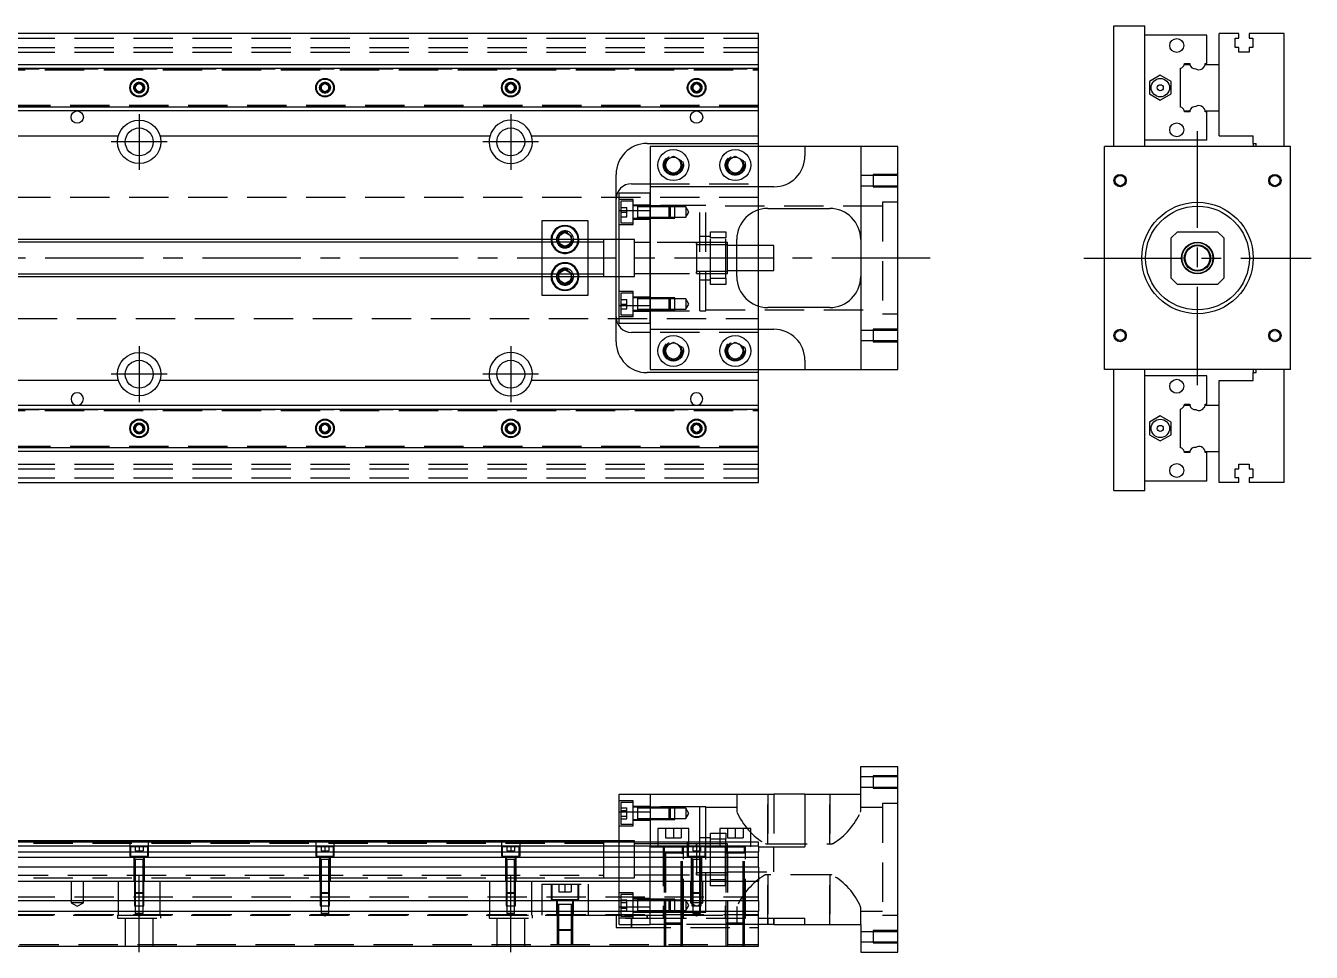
# Model space of a CAD drawing. Extents: x -12 to 819, y -246 to 77.
# Drawn here: x 403.4 to 818.5, y -224.1 to 75 of the extents above; entities that cross this region are included whole.
import ezdxf

# ---------------------------------------------------------------- set-up
doc = ezdxf.new("R2010")
doc.units = 0
doc.linetypes.add('CENTER', pattern=[50.8, 31.75, -6.35, 6.35, -6.35])
doc.linetypes.add('DASHED', pattern=[19.05, 12.7, -6.35])
doc.layers.get('0').update_dxf_attribs({"linetype": 'CONTINUOUS'})
doc.layers.add('CENTER', color=1, linetype='CENTER')

msp = doc.modelspace()

# ---------------------------------------------------------------- linework, layer by layer
at = {"color": 7, "linetype": 'CONTINUOUS'}
for p, q in [((754.76, 75), (764.76, 75)), ((754.76, 36), (754.76, 75)), ((764.76, 36), (764.76, 75)), ((640, 72.5), (395, 72.5)), ((640, 62.5), (640, 72.5)), ((784.76, 72), (764.76, 72)), ((784.76, 62.8), (784.76, 72)), ((795.06, 72.5), (788.76, 72.5)), ((788.76, 62.5), (788.76, 72.5)), ((793.91, 71), (795.06, 71)), ((793.91, 68), (793.91, 71)), ((795.06, 71), (795.06, 72.5)), ((798.46, 72.5), (798.46, 71)), ((809.76, 72.5), (798.46, 72.5)), ((798.46, 71), (799.61, 71)), ((799.61, 71), (799.61, 68)), ((809.76, 36), (809.76, 72.5)), ((795.06, 68), (793.91, 68)), ((795.06, 66.5), (795.06, 68)), ((798.46, 66.5), (795.06, 66.5)), ((798.46, 68), (798.46, 66.5)), ((799.61, 68), (798.46, 68)), ((395, 62.5), (640, 62.5)), ((640, 61.25), (640, 62.5)), ((777.51, 62.5), (779.29, 62.5)), ((777.56, 62.8), (779.26, 62.8)), ((784.24, 62.5), (788.76, 62.5)), ((784.26, 62.8), (784.76, 62.8)), ((788.76, 47.5), (788.76, 62.5)), ((788.76, 47.5), (788.76, 62.5)), ((395, 61.25), (640, 61.25)), ((640, 48.75), (640, 61.25)), ((769.76, 59.04), (766.26, 57.02)), ((773.26, 57.02), (769.76, 59.04)), ((776.26, 48.75), (776.26, 61.25)), ((438.75, 55.72), (440, 56.44)), ((438.75, 54.28), (438.75, 55.72)), ((440, 53.56), (438.75, 54.28)), ((440, 56.44), (441.25, 55.72)), ((441.25, 54.28), (440, 53.56)), ((441.25, 55.72), (441.25, 54.28)), ((498.75, 55.72), (500, 56.44)), ((498.75, 54.28), (498.75, 55.72)), ((500, 53.56), (498.75, 54.28)), ((500, 56.44), (501.25, 55.72)), ((501.25, 54.28), (500, 53.56)), ((501.25, 55.72), (501.25, 54.28)), ((558.75, 55.72), (560, 56.44)), ((558.75, 54.28), (558.75, 55.72)), ((560, 53.56), (558.75, 54.28)), ((560, 56.44), (561.25, 55.72)), ((561.25, 54.28), (560, 53.56)), ((561.25, 55.72), (561.25, 54.28)), ((618.75, 55.72), (620, 56.44)), ((618.75, 54.28), (618.75, 55.72)), ((620, 53.56), (618.75, 54.28)), ((620, 56.44), (621.25, 55.72)), ((621.25, 54.28), (620, 53.56)), ((621.25, 55.72), (621.25, 54.28)), ((766.26, 57.02), (766.26, 52.98)), ((773.26, 52.98), (773.26, 57.02)), ((766.26, 52.98), (769.76, 50.96)), ((769.76, 50.96), (773.26, 52.98)), ((640, 48.75), (395, 48.75)), ((640, 47.5), (395, 47.5)), ((640, 47.5), (640, 48.75)), ((640, 39.5), (640, 47.5)), ((777.51, 47.5), (779.29, 47.5)), ((779.26, 47.2), (777.56, 47.2)), ((784.24, 47.5), (788.76, 47.5)), ((784.76, 47.2), (784.26, 47.2)), ((784.76, 38), (784.76, 47.2)), ((788.76, 39.5), (788.76, 47.5)), ((395, 39.5), (433.29, 39.5)), ((446.71, 39.5), (553.29, 39.5)), ((566.71, 39.5), (640, 39.5)), ((640, 37), (640, 39.5)), ((784.76, 38), (764.76, 38)), ((788.76, 39.5), (799.76, 39.5)), ((799.76, 37), (799.76, 39.5)), ((604, 37), (640, 37)), ((605, 36), (605, 23)), ((655, 36), (605, 36)), ((640, 36), (640, 37)), ((655, 36), (655, 33)), ((673, 36), (655, 36)), ((673, 36), (673, -36)), ((685, 36), (673, 36)), ((685, -36), (685, 36)), ((751.76, -36), (751.76, 36)), ((811.76, 36), (751.76, 36)), ((799.76, 37), (800.76, 37)), ((799.76, 37), (799.76, 36)), ((800.76, 36), (800.76, 37)), ((811.76, -36), (811.76, 36)), ((610, 31.44), (612.5, 32.89)), ((610, 28.56), (610, 31.44)), ((612.5, 32.89), (615, 31.44)), ((615, 31.44), (615, 28.56)), ((630, 31.44), (632.5, 32.89)), ((630, 28.56), (630, 31.44)), ((632.5, 32.89), (635, 31.44)), ((635, 31.44), (635, 28.56)), ((594, 6), (594, 27)), ((612.5, 27.11), (610, 28.56)), ((615, 28.56), (612.5, 27.11)), ((632.5, 27.11), (630, 28.56)), ((635, 28.56), (632.5, 27.11)), ((595, 15.33), (595, 21)), ((595, 21), (605, 21)), ((599, 24), (605, 24)), ((605, 23), (605, 15.33)), ((645, 23), (605, 23)), ((595, 15.33), (605, 15.33)), ((595, -15.33), (595, 15.33)), ((605, -15.33), (605, 15.33)), ((605, 15.33), (605, -15.33)), ((640, 4), (640, 15.54)), ((643, 16), (663, 16)), ((585, 12), (570, 12)), ((570, 12), (570, 6)), ((575.5, 7.15), (577.5, 8.31)), ((577.5, 8.31), (579.5, 7.15)), ((585, 6), (585, 12)), ((775.26, 8.5), (773.26, 6.5)), ((775.26, 8.5), (788.26, 8.5)), ((790.26, 6.5), (788.26, 8.5)), ((590, 6), (395, 6)), ((575.5, 6), (575.5, 7.15)), ((579.5, 7.15), (579.5, 6)), ((590, -6), (590, 6)), ((590.01, 6), (590, 6)), ((595, 6), (590, 6)), ((590, 6), (590, 6)), ((633, -6), (633, 6)), ((773.26, -6.5), (773.26, 6.5)), ((790.26, 6.5), (790.26, -6.5)), ((645, 4), (633, 4)), ((645, 0), (645, 4)), ((645, -4), (645, 0)), ((633, -4), (645, -4)), ((640, -15.54), (640, -4)), ((395, -6), (590, -6)), ((570, -6), (570, -12)), ((575.5, -7.15), (575.5, -6)), ((577.5, -8.31), (575.5, -7.15)), ((579.5, -7.15), (577.5, -8.31)), ((579.5, -6), (579.5, -7.15)), ((585, -12), (585, -6)), ((590, -6), (590.01, -6)), ((590, -6), (590, -6)), ((590, -6), (595, -6)), ((594, -27), (594, -6)), ((773.26, -6.5), (775.26, -8.5)), ((788.26, -8.5), (790.26, -6.5)), ((570, -12), (585, -12)), ((788.26, -8.5), (775.26, -8.5)), ((595, -15.33), (605, -15.33)), ((595, -21), (595, -15.33)), ((605, -15.33), (605, -23)), ((663, -16), (643, -16)), ((780.26, -16.5), (780.26, -16.5)), ((595, -21), (605, -21)), ((605, -24), (599, -24)), ((605, -23), (645, -23)), ((605, -23), (605, -36)), ((610, -28.56), (612.5, -27.11)), ((610, -31.44), (610, -28.56)), ((612.5, -27.11), (615, -28.56)), ((615, -28.56), (615, -31.44)), ((630, -28.56), (632.5, -27.11)), ((630, -31.44), (630, -28.56)), ((632.5, -27.11), (635, -28.56)), ((635, -28.56), (635, -31.44)), ((612.5, -32.89), (610, -31.44)), ((615, -31.44), (612.5, -32.89)), ((632.5, -32.89), (630, -31.44)), ((635, -31.44), (632.5, -32.89)), ((655, -33), (655, -36)), ((640, -37), (604, -37)), ((605, -36), (655, -36)), ((640, -37), (640, -36)), ((640, -39.5), (640, -37)), ((655, -36), (673, -36)), ((673, -36), (685, -36)), ((811.76, -36), (751.76, -36)), ((754.76, -75), (754.76, -36)), ((764.76, -75), (764.76, -36)), ((799.76, -36), (799.76, -37)), ((799.76, -39.5), (799.76, -37)), ((799.76, -37), (800.76, -37)), ((800.76, -37), (800.76, -36)), ((809.76, -72.5), (809.76, -36)), ((433.29, -39.5), (395, -39.5)), ((553.29, -39.5), (446.71, -39.5)), ((640, -39.5), (566.71, -39.5)), ((640, -47.5), (640, -39.5)), ((784.76, -38), (764.76, -38)), ((784.76, -47.2), (784.76, -38)), ((788.76, -39.5), (799.76, -39.5)), ((788.76, -47.5), (788.76, -39.5)), ((395, -47.5), (640, -47.5)), ((395, -48.75), (640, -48.75)), ((640, -48.75), (640, -47.5)), ((640, -61.25), (640, -48.75)), ((776.26, -61.25), (776.26, -48.75)), ((777.51, -47.5), (779.29, -47.5)), ((777.56, -47.2), (779.26, -47.2)), ((784.24, -47.5), (788.76, -47.5)), ((784.26, -47.2), (784.76, -47.2)), ((788.76, -62.5), (788.76, -47.5)), ((788.76, -62.5), (788.76, -47.5)), ((438.75, -54.28), (440, -53.56)), ((440, -53.56), (441.25, -54.28)), ((498.75, -54.28), (500, -53.56)), ((500, -53.56), (501.25, -54.28)), ((558.75, -54.28), (560, -53.56)), ((560, -53.56), (561.25, -54.28)), ((618.75, -54.28), (620, -53.56)), ((620, -53.56), (621.25, -54.28)), ((769.76, -50.96), (766.26, -52.98)), ((766.26, -52.98), (766.26, -57.02)), ((773.26, -52.98), (769.76, -50.96)), ((773.26, -57.02), (773.26, -52.98)), ((438.75, -55.72), (438.75, -54.28)), ((440, -56.44), (438.75, -55.72)), ((441.25, -55.72), (440, -56.44)), ((441.25, -54.28), (441.25, -55.72)), ((498.75, -55.72), (498.75, -54.28)), ((500, -56.44), (498.75, -55.72)), ((501.25, -55.72), (500, -56.44)), ((501.25, -54.28), (501.25, -55.72)), ((558.75, -55.72), (558.75, -54.28)), ((560, -56.44), (558.75, -55.72)), ((561.25, -55.72), (560, -56.44)), ((561.25, -54.28), (561.25, -55.72)), ((618.75, -55.72), (618.75, -54.28)), ((620, -56.44), (618.75, -55.72)), ((621.25, -55.72), (620, -56.44)), ((621.25, -54.28), (621.25, -55.72)), ((766.26, -57.02), (769.76, -59.04)), ((769.76, -59.04), (773.26, -57.02)), ((640, -61.25), (395, -61.25)), ((640, -62.5), (640, -61.25)), ((640, -62.5), (395, -62.5)), ((640, -72.5), (640, -62.5)), ((777.51, -62.5), (779.29, -62.5)), ((779.26, -62.8), (777.56, -62.8)), ((784.24, -62.5), (788.76, -62.5)), ((784.76, -62.8), (784.26, -62.8)), ((784.76, -72), (784.76, -62.8)), ((788.76, -72.5), (788.76, -62.5)), ((793.91, -68), (795.06, -68)), ((793.91, -71), (793.91, -68)), ((795.06, -66.5), (798.46, -66.5)), ((795.06, -68), (795.06, -66.5)), ((798.46, -66.5), (798.46, -68)), ((798.46, -68), (799.61, -68)), ((799.61, -68), (799.61, -71)), ((395, -72.5), (640, -72.5)), ((784.76, -72), (764.76, -72)), ((795.06, -72.5), (788.76, -72.5)), ((795.06, -71), (793.91, -71)), ((795.06, -72.5), (795.06, -71)), ((798.46, -71), (798.46, -72.5)), ((799.61, -71), (798.46, -71)), ((809.76, -72.5), (798.46, -72.5)), ((754.76, -75), (764.76, -75)), ((673, -173.12), (673, -164.12)), ((673, -164.12), (685, -164.12)), ((685, -224.12), (685, -164.12)), ((595, -178.79), (595, -173.12)), ((595, -173.12), (605, -173.12)), ((605, -173.12), (605, -188.62)), ((605, -173.12), (645, -173.12)), ((655, -173.12), (645, -173.12)), ((655, -173.12), (655, -190.12)), ((655, -173.12), (673, -173.12)), ((595, -178.79), (605, -178.79)), ((595, -188.62), (595, -178.79)), ((617.5, -184.12), (607.5, -184.12)), ((607.5, -184.12), (607.5, -188.62)), ((617.5, -188.62), (617.5, -184.12)), ((637.5, -184.12), (627.5, -184.12)), ((627.5, -184.12), (627.5, -188.62)), ((637.5, -188.62), (637.5, -184.12)), ((590, -188.12), (390.5, -188.12)), ((640, -188.62), (390.5, -188.62)), ((640, -189.87), (390.5, -189.87)), ((590, -188.62), (590, -188.12)), ((590.01, -188.12), (590, -188.12)), ((595, -188.12), (590, -188.12)), ((590, -188.12), (590, -188.12)), ((621, -189.87), (620, -189.87)), ((624.5, -189.87), (621, -189.87)), ((627.5, -189.87), (624.5, -189.87)), ((629.5, -189.87), (627.5, -189.87)), ((630, -189.87), (629.5, -189.87)), ((640, -189.87), (640, -188.62)), ((640, -189.87), (640, -191.65)), ((640, -190.12), (655, -190.12)), ((390.5, -191.65), (640, -191.65)), ((640, -193.54), (390.5, -193.54)), ((640, -193.54), (640, -191.65)), ((640, -196.6), (640, -193.54)), ((640, -196.6), (390.5, -196.6)), ((640, -196.6), (640, -201.12)), ((0, -201.12), (640, -201.12)), ((640, -207.42), (640, -201.12)), ((0, -207.42), (640, -207.42)), ((640, -207.42), (640, -210.82)), ((0, -210.82), (640, -210.82)), ((640, -222.12), (640, -210.82)), ((640, -213.12), (655, -213.12)), ((645, -215.12), (640, -215.12)), ((645, -215.12), (645, -213.12)), ((645, -215.12), (655, -215.12)), ((655, -215.12), (655, -213.12)), ((655, -215.12), (673, -215.12)), ((673, -215.12), (673, -224.12)), ((0, -222.12), (640, -222.12)), ((673, -224.12), (685, -224.12))]:
    msp.add_line(p, q, dxfattribs=at)
at = {"color": 3, "linetype": 'DASHED'}
for p, q in [((0, 71), (640, 71)), ((0, 68), (640, 68)), ((0, 66.5), (640, 66.5)), ((390.5, 61.1), (640, 61.1)), ((390.5, 60.8), (640, 60.8)), ((395, 61.11), (640, 61.11)), ((438.5, 55), (438.52, 55.25)), ((498.5, 55), (498.52, 55.25)), ((561.48, 55.26), (561.5, 55)), ((618.5, 55), (618.52, 55.25)), ((640, 49.2), (390.5, 49.2)), ((640, 48.9), (390.5, 48.9)), ((640, 48.89), (395, 48.89)), ((640, 24), (640, 36)), ((615.48, 30.36), (615.5, 30)), ((635.48, 30.36), (635.5, 30)), ((677, 26.65), (673, 26.65)), ((677, 27), (677, 23)), ((685, 27), (677, 27)), ((685, 26.65), (677, 26.65)), ((605, 24), (640, 24)), ((605, 15.33), (605, 21)), ((640, 23), (640, 24)), ((640, 15.54), (640, 23)), ((673, 23.35), (677, 23.35)), ((677, 23.35), (685, 23.35)), ((677, 23), (685, 23)), ((640, 19.5), (76.9, 19.5)), ((599.5, 18.85), (595, 18.85)), ((595.5, 18.35), (595.5, 11.35)), ((599.5, 18.35), (595.5, 18.35)), ((599.5, 10.85), (599.5, 18.85)), ((605, 17.1), (599.5, 17.1)), ((600.9, 16.85), (599.5, 16.85)), ((600.9, 16.85), (600.9, 16.63)), ((600.9, 16.63), (600.9, 16.85)), ((605, 16.85), (600.9, 16.85)), ((600.9, 16.85), (600.9, 16.85)), ((600.9, 16.85), (600.9, 16.85)), ((600.9, 16.63), (600.9, 13.07)), ((621, 17), (605, 17)), ((611.15, 16.85), (605, 16.85)), ((611.15, 16.85), (605, 16.85)), ((611.15, 12.85), (611.15, 16.85)), ((613, 16.85), (611.15, 16.85)), ((611.5, 16.5), (611.15, 16.85)), ((613, 12.85), (613, 16.85)), ((621, -17), (621, 17)), ((623, 17), (621, 17)), ((623, -17), (623, 17)), ((680, 16.75), (623, 16.75)), ((680, 18), (680, -18)), ((685, 18), (680, 18)), ((595.5, 16.35), (597.5, 16.35)), ((595.5, 14.85), (597.5, 14.85)), ((595.5, 13.35), (597.5, 13.35)), ((597.5, 14.85), (597.5, 16.35)), ((597.5, 13.35), (597.5, 14.85)), ((599.5, 12.85), (600.9, 12.85)), ((599.5, 12.6), (605, 12.6)), ((605, 16.5), (600.9, 16.5)), ((600.9, 13.2), (605, 13.2)), ((600.9, 13.07), (600.9, 12.85)), ((600.9, 12.85), (600.9, 13.07)), ((600.9, 12.85), (600.9, 12.85)), ((600.9, 12.85), (605, 12.85)), ((600.9, 12.85), (600.9, 12.85)), ((611.5, 16.5), (605, 16.5)), ((605, 13.2), (611.5, 13.2)), ((605, 12.85), (611.15, 12.85)), ((605, 12.85), (611.15, 12.85)), ((611.15, 12.85), (611.5, 13.2)), ((611.15, 12.85), (613, 12.85)), ((611.5, 16.5), (611.5, 13.2)), ((613, 16.5), (611.5, 16.5)), ((611.5, 13.2), (613, 13.2)), ((616.5, 16.5), (613, 16.5)), ((613, 13.2), (616.5, 13.2)), ((616.5, 16.5), (616.5, 13.2)), ((617.45, 14.85), (616.5, 16.5)), ((616.5, 13.2), (617.45, 14.85)), ((640, 15.54), (640, 15.54)), ((595, 10.85), (599.5, 10.85)), ((595.5, 11.35), (599.5, 11.35)), ((624.5, 8.5), (629.5, 8.5)), ((624.5, 6.5), (624.5, 8.5)), ((629.5, 8.5), (629.5, 6.5)), ((570, 6), (570, 5.13)), ((570, 5.13), (570, -5.12)), ((575.5, 5.13), (575.5, 6)), ((575.5, 4.85), (575.5, 5.13)), ((577.5, 3.69), (575.5, 4.85)), ((579.5, 4.85), (577.5, 3.69)), ((579.5, 6), (579.5, 5.13)), ((579.5, 5.13), (579.5, 4.85)), ((579.98, 6.29), (580, 6)), ((585, 5.13), (585, 6)), ((585, -5.12), (585, 5.13)), ((594, -6), (594, 6)), ((600, 6), (595, 6)), ((600, 0), (600, 6)), ((605, 5), (600, 5)), ((620, 5), (605, 5)), ((620, 4.44), (620, 5)), ((620, 5), (620, 4.44)), ((629.5, 5), (620, 5)), ((620, 4.44), (620, -4.44)), ((629.5, 4.25), (620, 4.25)), ((624.5, 7), (621, 7)), ((624.5, -6.5), (624.5, 6.5)), ((629.5, 6.5), (624.5, 6.5)), ((629.5, -6.5), (629.5, 6.5)), ((630, 5), (629.5, 5)), ((630, 4.25), (629.5, 4.25)), ((630, 0), (630, 5)), ((600, -6), (600, 0)), ((633, 4), (630, 4)), ((630, -5), (630, 0)), ((640, -4), (640, 4)), ((575.5, -4.85), (577.5, -3.69)), ((577.5, -3.69), (579.5, -4.85)), ((630, -4), (633, -4)), ((570, -5.12), (570, -6)), ((575.5, -5.12), (575.5, -4.85)), ((575.5, -6), (575.5, -5.12)), ((579.5, -4.85), (579.5, -5.12)), ((579.5, -5.12), (579.5, -6)), ((579.98, -5.71), (580, -6)), ((585, -6), (585, -5.12)), ((590, -6), (590, -6)), ((595, -6), (600, -6)), ((600, -5), (605, -5)), ((605, -5), (620, -5)), ((620, -4.25), (629.5, -4.25)), ((620, -5), (620, -4.44)), ((620, -4.44), (620, -5)), ((620, -5), (620, -5)), ((620, -5), (629.5, -5)), ((621, -7), (624.5, -7)), ((624.5, -6.5), (629.5, -6.5)), ((624.5, -8.5), (624.5, -6.5)), ((629.5, -4.25), (630, -4.25)), ((629.5, -5), (630, -5)), ((629.5, -6.5), (629.5, -8.5)), ((599.5, -10.85), (595, -10.85)), ((595.5, -11.35), (595.5, -18.35)), ((599.5, -11.35), (595.5, -11.35)), ((599.5, -18.85), (599.5, -10.85)), ((629.5, -8.5), (624.5, -8.5)), ((595.5, -13.35), (597.5, -13.35)), ((595.5, -14.85), (597.5, -14.85)), ((595.5, -16.35), (597.5, -16.35)), ((597.5, -14.85), (597.5, -13.35)), ((597.5, -16.35), (597.5, -14.85)), ((605, -12.6), (599.5, -12.6)), ((600.9, -12.85), (599.5, -12.85)), ((600.9, -12.85), (600.9, -13.07)), ((600.9, -12.85), (600.9, -12.85)), ((605, -12.85), (600.9, -12.85)), ((600.9, -12.85), (600.9, -12.85)), ((600.9, -13.07), (600.9, -16.63)), ((605, -13.2), (600.9, -13.2)), ((600.9, -16.5), (605, -16.5)), ((611.15, -12.85), (605, -12.85)), ((611.15, -12.85), (605, -12.85)), ((611.5, -13.2), (605, -13.2)), ((605, -21), (605, -15.33)), ((605, -16.5), (611.5, -16.5)), ((611.15, -16.85), (611.15, -12.85)), ((613, -12.85), (611.15, -12.85)), ((611.5, -13.2), (611.15, -12.85)), ((611.15, -16.85), (611.5, -16.5)), ((611.5, -13.2), (611.5, -16.5)), ((613, -13.2), (611.5, -13.2)), ((611.5, -16.5), (613, -16.5)), ((613, -16.85), (613, -12.85)), ((616.5, -13.2), (613, -13.2)), ((613, -16.5), (616.5, -16.5)), ((616.5, -13.2), (616.5, -16.5)), ((617.45, -14.85), (616.5, -13.2)), ((616.5, -16.5), (617.45, -14.85)), ((640, -23), (640, -15.54)), ((640, -15.54), (640, -15.54)), ((76.97, -19.5), (640, -19.5)), ((595, -18.85), (599.5, -18.85)), ((595.5, -18.35), (599.5, -18.35)), ((599.5, -16.85), (600.9, -16.85)), ((599.5, -17.1), (605, -17.1)), ((600.9, -16.63), (600.9, -16.85)), ((600.9, -16.85), (600.9, -16.85)), ((600.9, -16.85), (600.9, -16.85)), ((600.9, -16.85), (605, -16.85)), ((605, -16.85), (611.15, -16.85)), ((605, -16.85), (611.15, -16.85)), ((605, -17), (621, -17)), ((611.15, -16.85), (613, -16.85)), ((621, -17), (623, -17)), ((623, -16.75), (680, -16.75)), ((680, -18), (685, -18)), ((640, -24), (605, -24)), ((640, -24), (640, -23)), ((640, -36), (640, -24)), ((677, -23.35), (673, -23.35)), ((677, -23), (677, -27)), ((685, -23), (677, -23)), ((685, -23.35), (677, -23.35)), ((673, -26.65), (677, -26.65)), ((677, -26.65), (685, -26.65)), ((677, -27), (685, -27)), ((615.48, -29.64), (615.5, -30)), ((629.5, -30), (629.52, -29.65)), ((390.5, -48.9), (640, -48.9)), ((390.5, -49.2), (640, -49.2)), ((395, -48.89), (640, -48.89)), ((438.5, -55), (438.52, -54.75)), ((498.5, -55), (498.52, -54.75)), ((558.5, -55), (558.52, -54.75)), ((621.48, -54.74), (621.5, -55)), ((640, -60.8), (390.5, -60.8)), ((640, -61.1), (390.5, -61.1)), ((640, -61.11), (395, -61.11)), ((0, -66.5), (640, -66.5)), ((0, -68), (640, -68)), ((0, -71), (640, -71)), ((677, -167.47), (673, -167.47)), ((677, -167.12), (677, -171.12)), ((685, -167.12), (677, -167.12)), ((685, -167.47), (677, -167.47)), ((633, -173.12), (633, -178.48)), ((643, -189.16), (643, -173.12)), ((643, -173.12), (643, -189.16)), ((645, -173.12), (645, -190.12)), ((663, -173.12), (663, -189.16)), ((663, -189.16), (663, -173.12)), ((673, -170.77), (677, -170.77)), ((673, -178.48), (673, -173.12)), ((677, -170.77), (685, -170.77)), ((677, -171.12), (685, -171.12)), ((599.5, -175.27), (595, -175.27)), ((595.5, -175.77), (595.5, -179.27)), ((599.5, -175.77), (595.5, -175.77)), ((595.5, -177.54), (597.5, -177.54)), ((595.5, -178.4), (597.5, -178.4)), ((597.5, -178.4), (597.5, -177.54)), ((597.5, -180.14), (597.5, -178.4)), ((599.5, -183.27), (599.5, -175.27)), ((605, -177.02), (599.5, -177.02)), ((600.9, -177.27), (599.5, -177.27)), ((600.9, -177.27), (600.9, -177.86)), ((600.9, -177.27), (600.9, -177.49)), ((600.9, -177.27), (600.9, -177.27)), ((605, -177.27), (600.9, -177.27)), ((600.9, -177.27), (600.9, -177.27)), ((600.9, -177.49), (600.9, -177.86)), ((605, -177.62), (600.9, -177.62)), ((600.9, -177.86), (600.9, -179.27)), ((621, -177.12), (605, -177.12)), ((611.15, -177.27), (605, -177.27)), ((611.15, -177.27), (605, -177.27)), ((611.5, -177.62), (605, -177.62)), ((611.15, -179.27), (611.15, -177.27)), ((613, -177.27), (611.15, -177.27)), ((611.5, -177.62), (611.15, -177.27)), ((611.5, -177.62), (611.5, -179.27)), ((613, -177.62), (611.5, -177.62)), ((613, -181.27), (613, -177.27)), ((616.5, -177.62), (613, -177.62)), ((616.5, -177.62), (616.5, -180.92)), ((617.45, -179.27), (616.5, -177.62)), ((621, -188.62), (621, -177.12)), ((623, -177.12), (621, -177.12)), ((623, -188.62), (623, -177.12)), ((633, -177.37), (623, -177.37)), ((633, -178.48), (633.04, -178.83)), ((672.96, -178.85), (673, -178.48)), ((680, -177.37), (673, -177.37)), ((680, -176.12), (680, -212.12)), ((685, -176.12), (680, -176.12)), ((595.5, -179.27), (595.5, -182.77)), ((595.5, -180.14), (597.5, -180.14)), ((595.5, -181), (597.5, -181)), ((597.5, -181), (597.5, -180.14)), ((599.5, -181.27), (600.9, -181.27)), ((599.5, -181.52), (605, -181.52)), ((600.9, -179.13), (600.9, -179.41)), ((600.9, -179.27), (600.9, -180.69)), ((600.9, -180.69), (600.9, -181.27)), ((600.9, -180.69), (600.9, -181.05)), ((600.9, -180.92), (605, -180.92)), ((600.9, -181.05), (600.9, -181.27)), ((600.9, -181.27), (600.9, -181.27)), ((600.9, -181.27), (600.9, -181.27)), ((600.9, -181.27), (605, -181.27)), ((605, -180.92), (611.5, -180.92)), ((605, -181.27), (611.15, -181.27)), ((605, -181.27), (611.15, -181.27)), ((611.15, -181.27), (611.15, -179.27)), ((611.15, -181.27), (611.5, -180.92)), ((611.15, -181.27), (613, -181.27)), ((611.5, -179.27), (611.5, -180.92)), ((611.5, -180.92), (613, -180.92)), ((613, -180.92), (616.5, -180.92)), ((616.5, -180.92), (617.45, -179.27)), ((595, -183.27), (599.5, -183.27)), ((595.5, -182.77), (599.5, -182.77)), ((610, -184.12), (610, -187.12)), ((612.5, -184.12), (612.5, -187.12)), ((615, -184.12), (615, -187.12)), ((624.5, -185.62), (627.5, -185.62)), ((624.5, -187.62), (624.5, -185.62)), ((627.5, -185.62), (629.5, -185.62)), ((629.5, -185.62), (629.5, -187.62)), ((630, -184.12), (630, -187.12)), ((632.5, -184.12), (632.5, -187.12)), ((635, -184.12), (635, -187.12)), ((590, -188.99), (55, -188.99)), ((437, -188.62), (437, -193.12)), ((442.75, -190.12), (437.25, -190.12)), ((437.25, -190.12), (437.25, -193.12)), ((438.75, -190.12), (438.75, -191.42)), ((440, -190.12), (440, -191.42)), ((441.25, -190.12), (441.25, -191.42)), ((442.75, -193.12), (442.75, -190.12)), ((443, -193.12), (443, -188.62)), ((497, -188.62), (497, -193.12)), ((502.75, -190.12), (497.25, -190.12)), ((497.25, -190.12), (497.25, -193.12)), ((498.75, -190.12), (498.75, -191.42)), ((500, -190.12), (500, -191.42)), ((501.25, -190.12), (501.25, -191.42)), ((502.75, -193.12), (502.75, -190.12)), ((503, -193.12), (503, -188.62)), ((557, -188.62), (557, -193.12)), ((562.75, -190.12), (557.25, -190.12)), ((557.25, -190.12), (557.25, -193.12)), ((558.75, -190.12), (558.75, -191.42)), ((560, -190.12), (560, -191.42)), ((561.25, -190.12), (561.25, -191.42)), ((562.75, -193.12), (562.75, -190.12)), ((563, -193.12), (563, -188.62)), ((590, -188.62), (590, -188.12)), ((590, -200.12), (590, -188.62)), ((600, -188.12), (595, -188.12)), ((595, -201.12), (595, -188.62)), ((600, -188.62), (600, -188.12)), ((600, -194.12), (600, -188.62)), ((605, -189.12), (600, -189.12)), ((605, -188.62), (605, -190.12)), ((607.5, -189.12), (605, -189.12)), ((605, -201.12), (605, -190.12)), ((605, -190.12), (617.25, -190.12)), ((607.5, -188.62), (607.5, -190.12)), ((617.5, -189.12), (607.5, -189.12)), ((609.25, -190.12), (609.25, -213.12)), ((609.5, -190.12), (609.5, -192.12)), ((610, -187.12), (612.5, -187.12)), ((612.5, -187.12), (615, -187.12)), ((615.5, -192.12), (615.5, -190.12)), ((615.75, -213.12), (615.75, -190.12)), ((617, -188.62), (617, -193.12)), ((622.75, -190.12), (617.25, -190.12)), ((617.25, -190.12), (617.25, -193.12)), ((617.5, -190.12), (617.5, -188.62)), ((620, -189.12), (617.5, -189.12)), ((618.75, -190.12), (618.75, -191.42)), ((620, -189.12), (620, -189.68)), ((620, -189.68), (620, -189.12)), ((621, -189.12), (620, -189.12)), ((620, -189.68), (620, -190.02)), ((620, -190.12), (620, -191.42)), ((624.5, -187.12), (621, -187.12)), ((621, -190.12), (621, -188.62)), ((624.5, -189.12), (621, -189.12)), ((621, -193.12), (621, -190.12)), ((621.25, -190.12), (621.25, -191.42)), ((622.75, -190.12), (640, -190.12)), ((622.75, -193.12), (622.75, -190.12)), ((623, -193.12), (623, -188.62)), ((627.5, -187.62), (624.5, -187.62)), ((624.5, -188.62), (624.5, -187.62)), ((624.5, -190.12), (624.5, -188.62)), ((627.5, -189.12), (624.5, -189.12)), ((624.5, -200.62), (624.5, -190.12)), ((629.5, -187.62), (627.5, -187.62)), ((627.5, -188.62), (627.5, -190.12)), ((629.5, -189.12), (627.5, -189.12)), ((629.25, -190.12), (629.25, -213.12)), ((629.5, -188.62), (629.5, -187.62)), ((629.5, -190.12), (629.5, -188.62)), ((630, -189.12), (629.5, -189.12)), ((629.5, -190.12), (629.5, -192.12)), ((630, -187.12), (632.5, -187.12)), ((630, -190.12), (630, -189.12)), ((630, -192.12), (630, -190.12)), ((632.5, -187.12), (635, -187.12)), ((635.5, -192.12), (635.5, -190.12)), ((635.75, -213.12), (635.75, -190.12)), ((637.5, -190.12), (637.5, -188.62)), ((642.17, -189.05), (642.44, -189.11)), ((642.44, -189.11), (642.72, -189.15)), ((642.72, -189.15), (643, -189.16)), ((643, -189.16), (663, -189.16)), ((645, -198.12), (645, -190.12)), ((437, -193.12), (443, -193.12)), ((438.25, -193.12), (438.25, -201.12)), ((438.5, -193.12), (438.5, -194.12)), ((438.5, -194.11), (438.5, -194.12)), ((438.62, -194.12), (438.5, -194.12)), ((438.5, -194.12), (438.5, -201.12)), ((438.5, -194.12), (438.5, -194.12)), ((440, -194.12), (438.62, -194.12)), ((438.75, -191.42), (440, -191.42)), ((438.75, -194.12), (438.75, -201.12)), ((440, -191.42), (441.25, -191.42)), ((441.38, -194.12), (440, -194.12)), ((441.25, -201.12), (441.25, -194.12)), ((441.5, -194.12), (441.38, -194.12)), ((441.5, -194.12), (441.5, -193.12)), ((441.5, -194.12), (441.5, -194.11)), ((441.5, -201.12), (441.5, -194.12)), ((441.5, -194.12), (441.5, -194.12)), ((441.75, -201.12), (441.75, -193.12)), ((497, -193.12), (503, -193.12)), ((498.25, -193.12), (498.25, -201.12)), ((498.5, -193.12), (498.5, -194.12)), ((498.5, -194.11), (498.5, -194.12)), ((498.62, -194.12), (498.5, -194.12)), ((498.5, -194.12), (498.5, -201.12)), ((498.5, -194.12), (498.5, -194.12)), ((500, -194.12), (498.62, -194.12)), ((498.75, -191.42), (500, -191.42)), ((498.75, -194.12), (498.75, -201.12)), ((500, -191.42), (501.25, -191.42)), ((501.38, -194.12), (500, -194.12)), ((501.25, -201.12), (501.25, -194.12)), ((501.5, -194.12), (501.38, -194.12)), ((501.5, -194.12), (501.5, -193.12)), ((501.5, -194.12), (501.5, -194.11)), ((501.5, -201.12), (501.5, -194.12)), ((501.5, -194.12), (501.5, -194.12)), ((501.75, -201.12), (501.75, -193.12)), ((557, -193.12), (563, -193.12)), ((558.25, -193.12), (558.25, -201.12)), ((558.5, -193.12), (558.5, -194.12)), ((558.5, -194.11), (558.5, -194.12)), ((558.62, -194.12), (558.5, -194.12)), ((558.5, -194.12), (558.5, -201.12)), ((558.5, -194.12), (558.5, -194.12)), ((560, -194.12), (558.62, -194.12)), ((558.75, -191.42), (560, -191.42)), ((558.75, -194.12), (558.75, -201.12)), ((560, -191.42), (561.25, -191.42)), ((561.38, -194.12), (560, -194.12)), ((561.25, -201.12), (561.25, -194.12)), ((561.5, -194.12), (561.38, -194.12)), ((561.5, -194.12), (561.5, -193.12)), ((561.5, -194.12), (561.5, -194.11)), ((561.5, -201.12), (561.5, -194.12)), ((561.5, -194.12), (561.5, -194.12)), ((561.75, -201.12), (561.75, -193.12)), ((600, -200.12), (600, -194.12)), ((609.5, -192.12), (609.85, -192.12)), ((609.85, -192.12), (609.5, -192.12)), ((609.5, -192.12), (609.5, -192.12)), ((609.5, -192.12), (609.5, -207.42)), ((609.5, -192.12), (609.5, -192.12)), ((615.15, -192.12), (609.85, -192.12)), ((610, -192.12), (610, -207.42)), ((615, -207.42), (615, -192.12)), ((615.15, -192.12), (615.5, -192.12)), ((615.5, -192.12), (615.15, -192.12)), ((615.5, -207.42), (615.5, -192.12)), ((615.5, -192.12), (615.5, -192.12)), ((615.5, -192.12), (615.5, -192.12)), ((617, -193.12), (623, -193.12)), ((618.25, -193.12), (618.25, -201.12)), ((618.5, -193.12), (618.5, -194.12)), ((618.5, -194.11), (618.5, -194.12)), ((618.62, -194.12), (618.5, -194.12)), ((618.5, -194.12), (618.5, -201.12)), ((618.5, -194.12), (618.5, -194.12)), ((620, -194.12), (618.62, -194.12)), ((618.75, -191.42), (620, -191.42)), ((618.75, -194.12), (618.75, -201.12)), ((620, -191.42), (621.25, -191.42)), ((620, -191.52), (620, -193.12)), ((620, -193.12), (620, -193.92)), ((620, -193.92), (620, -194.12)), ((621.38, -194.12), (620, -194.12)), ((620, -194.12), (620, -198.56)), ((621, -194.12), (621, -193.12)), ((621, -205.12), (621, -194.12)), ((621.25, -201.12), (621.25, -194.12)), ((621.5, -194.12), (621.38, -194.12)), ((621.5, -194.12), (621.5, -193.12)), ((621.5, -194.12), (621.5, -194.11)), ((621.5, -201.12), (621.5, -194.12)), ((621.5, -194.12), (621.5, -194.12)), ((621.75, -201.12), (621.75, -193.12)), ((623, -194.12), (623, -193.12)), ((623, -211.12), (623, -194.12)), ((629.5, -192.12), (629.85, -192.12)), ((635.5, -192.12), (629.5, -192.12)), ((629.5, -192.12), (629.5, -192.12)), ((629.5, -192.12), (629.5, -207.42)), ((629.5, -192.12), (629.5, -192.12)), ((630, -192.12), (630, -207.42)), ((635, -207.42), (635, -192.12)), ((635.5, -207.42), (635.5, -192.12)), ((635.5, -192.12), (635.5, -192.12)), ((635.5, -192.12), (635.5, -192.12)), ((55, -199.24), (590, -199.24)), ((600, -199.12), (605, -199.12)), ((605, -199.12), (620, -199.12)), ((620, -199.12), (620, -198.37)), ((620, -198.37), (630, -198.37)), ((620, -199.12), (620, -198.56)), ((620, -198.56), (620, -199.12)), ((620, -199.12), (629.5, -199.12)), ((620, -199.12), (629.5, -199.12)), ((629.5, -199.12), (630, -199.12)), ((630, -198.12), (645, -198.12)), ((663, -199.08), (643, -199.08)), ((643, -215.12), (643, -199.08)), ((643, -199.08), (643, -213.12)), ((663, -199.08), (663, -215.12)), ((663, -215.12), (663, -199.08)), ((663.28, -199.09), (663, -199.08)), ((663.56, -199.13), (663.28, -199.09)), ((663.83, -199.19), (663.56, -199.13)), ((348.75, -200.12), (590, -200.12)), ((418, -201.12), (418, -208.12)), ((422, -208.12), (422, -201.12)), ((433.29, -212.12), (433.29, -201.12)), ((438.5, -201.12), (438.5, -204.87)), ((438.5, -201.12), (438.5, -204.87)), ((438.75, -201.12), (438.75, -205.12)), ((441.25, -205.12), (441.25, -201.12)), ((441.5, -204.87), (441.5, -201.12)), ((441.5, -204.87), (441.5, -201.12)), ((446.71, -201.12), (446.71, -212.12)), ((498.5, -201.12), (498.5, -204.87)), ((498.5, -201.12), (498.5, -204.87)), ((498.75, -201.12), (498.75, -205.12)), ((501.25, -205.12), (501.25, -201.12)), ((501.5, -204.87), (501.5, -201.12)), ((501.5, -204.87), (501.5, -201.12)), ((553.29, -212.12), (553.29, -201.12)), ((558.5, -201.12), (558.5, -204.87)), ((558.5, -201.12), (558.5, -204.87)), ((558.75, -201.12), (558.75, -205.12)), ((561.25, -205.12), (561.25, -201.12)), ((561.5, -204.87), (561.5, -201.12)), ((561.5, -204.87), (561.5, -201.12)), ((566.71, -201.12), (566.71, -212.12)), ((570, -202.12), (585, -202.12)), ((570, -202.12), (570, -207.42)), ((573, -202.12), (573, -207.12)), ((573.25, -202.12), (573.25, -207.12)), ((575.5, -202.12), (575.5, -204.62)), ((577.5, -202.12), (577.5, -204.62)), ((579.5, -202.12), (579.5, -204.62)), ((581.75, -207.12), (581.75, -202.12)), ((582, -207.12), (582, -202.12)), ((585, -202.12), (585, -207.42)), ((590, -200.12), (590, -200.12)), ((590, -200.12), (590.01, -200.12)), ((590, -200.12), (590, -200.12)), ((590, -200.12), (595, -200.12)), ((595, -200.12), (600, -200.12)), ((595, -207.42), (595, -201.12)), ((605, -207.42), (605, -201.12)), ((618, -201.12), (618, -208.12)), ((618.5, -201.12), (618.5, -204.87)), ((618.5, -201.12), (618.5, -204.87)), ((618.75, -201.12), (618.75, -205.12)), ((621.25, -205.12), (621.25, -201.12)), ((621.5, -204.87), (621.5, -201.12)), ((621.5, -204.87), (621.5, -201.12)), ((622, -208.12), (622, -201.12)), ((624.5, -200.62), (629.5, -200.62)), ((624.5, -202.62), (624.5, -200.62)), ((629.5, -202.62), (624.5, -202.62)), ((0, -206.27), (640, -206.27)), ((438.5, -204.87), (441.5, -204.87)), ((438.5, -204.87), (438.5, -207.42)), ((438.5, -204.87), (438.75, -205.12)), ((438.5, -207.42), (438.5, -209.12)), ((441.25, -205.12), (438.75, -205.12)), ((438.75, -205.12), (438.75, -209.12)), ((441.25, -205.12), (441.5, -204.87)), ((441.25, -209.12), (441.25, -205.12)), ((441.5, -207.42), (441.5, -204.87)), ((441.5, -209.12), (441.5, -207.42)), ((498.5, -204.87), (501.5, -204.87)), ((498.5, -204.87), (498.5, -207.42)), ((498.5, -204.87), (498.75, -205.12)), ((498.5, -207.42), (498.5, -209.12)), ((501.25, -205.12), (498.75, -205.12)), ((498.75, -205.12), (498.75, -209.12)), ((501.25, -205.12), (501.5, -204.87)), ((501.25, -209.12), (501.25, -205.12)), ((501.5, -207.42), (501.5, -204.87)), ((501.5, -209.12), (501.5, -207.42)), ((558.5, -204.87), (561.5, -204.87)), ((558.5, -204.87), (558.5, -207.42)), ((558.5, -204.87), (558.75, -205.12)), ((558.5, -207.42), (558.5, -209.12)), ((561.25, -205.12), (558.75, -205.12)), ((558.75, -205.12), (558.75, -209.12)), ((561.25, -205.12), (561.5, -204.87)), ((561.25, -209.12), (561.25, -205.12)), ((561.5, -207.42), (561.5, -204.87)), ((561.5, -209.12), (561.5, -207.42)), ((570, -207.42), (570, -210.82)), ((573, -207.12), (582, -207.12)), ((574.75, -207.12), (574.75, -212.12)), ((575, -207.12), (575, -207.42)), ((575, -207.42), (575, -208.72)), ((575.5, -204.62), (577.5, -204.62)), ((577.5, -204.62), (579.5, -204.62)), ((580, -207.42), (580, -207.12)), ((580, -208.72), (580, -207.42)), ((580.25, -212.12), (580.25, -207.12)), ((585, -207.42), (585, -210.82)), ((599.5, -204.97), (595, -204.97)), ((595, -209.45), (595, -207.42)), ((595.5, -205.47), (595.5, -207.42)), ((599.5, -205.47), (595.5, -205.47)), ((595.5, -207.24), (597.5, -207.24)), ((595.5, -207.42), (595.5, -208.97)), ((597.5, -208.1), (597.5, -207.24)), ((599.5, -212.97), (599.5, -204.97)), ((605, -206.72), (599.5, -206.72)), ((600.9, -206.97), (599.5, -206.97)), ((600.9, -206.97), (600.9, -207.42)), ((600.9, -206.97), (600.9, -207.19)), ((605, -206.97), (600.9, -206.97)), ((600.9, -206.97), (600.9, -206.97)), ((600.9, -206.97), (600.9, -206.97)), ((600.9, -207.19), (600.9, -207.42)), ((605, -207.32), (600.9, -207.32)), ((600.9, -207.42), (600.9, -207.55)), ((600.9, -207.42), (600.9, -207.55)), ((600.9, -207.55), (600.9, -208.97)), ((609.5, -206.97), (605, -206.97)), ((609.5, -206.97), (605, -206.97)), ((609.5, -207.32), (605, -207.32)), ((605, -210.82), (605, -207.42)), ((610, -206.97), (609.5, -206.97)), ((610, -206.97), (609.5, -206.97)), ((610, -207.32), (609.5, -207.32)), ((609.5, -207.42), (609.5, -210.82)), ((611.15, -206.97), (610, -206.97)), ((611.15, -206.97), (610, -206.97)), ((611.5, -207.32), (610, -207.32)), ((610, -207.42), (610, -210.82)), ((611.15, -207.42), (611.15, -206.97)), ((613, -206.97), (611.15, -206.97)), ((611.5, -207.32), (611.15, -206.97)), ((611.15, -208.97), (611.15, -207.42)), ((611.5, -207.32), (611.5, -207.42)), ((613, -207.32), (611.5, -207.32)), ((611.5, -207.42), (611.5, -208.97)), ((613, -207.42), (613, -206.97)), ((616.5, -207.32), (613, -207.32)), ((613, -210.82), (613, -207.42)), ((615, -210.82), (615, -207.42)), ((615.5, -210.82), (615.5, -207.42)), ((616.5, -207.32), (616.5, -210.62)), ((617.45, -208.97), (616.5, -207.32)), ((618.5, -204.87), (621.5, -204.87)), ((618.5, -204.87), (618.5, -207.42)), ((618.5, -204.87), (618.75, -205.12)), ((618.5, -207.42), (618.5, -209.12)), ((621.25, -205.12), (618.75, -205.12)), ((618.75, -205.12), (618.75, -209.12)), ((621, -207.42), (621, -205.12)), ((621, -209.12), (621, -207.42)), ((621.25, -205.12), (621.5, -204.87)), ((621.25, -209.12), (621.25, -205.12)), ((621.5, -207.42), (621.5, -204.87)), ((621.5, -209.12), (621.5, -207.42)), ((629.5, -207.42), (629.5, -210.82)), ((630, -207.42), (630, -210.82)), ((635, -210.82), (635, -207.42)), ((635.5, -210.82), (635.5, -207.42)), ((422, -208.12), (418, -208.12)), ((418, -208.12), (420, -209.27)), ((420, -209.27), (422, -208.12)), ((438.5, -209.12), (441.5, -209.12)), ((438.75, -209.12), (438.75, -211.62)), ((441.25, -211.62), (438.75, -211.62)), ((438.75, -211.62), (440, -212.34)), ((440, -212.34), (441.25, -211.62)), ((441.25, -211.62), (441.25, -209.12)), ((498.5, -209.12), (501.5, -209.12)), ((498.75, -209.12), (498.75, -211.62)), ((501.25, -211.62), (498.75, -211.62)), ((498.75, -211.62), (500, -212.34)), ((500, -212.34), (501.25, -211.62)), ((501.25, -211.62), (501.25, -209.12)), ((558.5, -209.12), (561.5, -209.12)), ((558.75, -209.12), (558.75, -211.62)), ((561.25, -211.62), (558.75, -211.62)), ((558.75, -211.62), (560, -212.34)), ((560, -212.34), (561.25, -211.62)), ((561.25, -211.62), (561.25, -209.12)), ((570, -210.82), (570, -212.12)), ((575, -208.71), (575, -208.72)), ((575, -208.72), (575.26, -208.72)), ((575.26, -208.72), (575, -208.72)), ((575, -208.72), (575, -208.72)), ((575, -208.72), (575, -210.82)), ((575, -210.82), (575, -212.12)), ((579.74, -208.72), (575.26, -208.72)), ((575.4, -208.72), (575.4, -210.82)), ((575.4, -210.82), (575.4, -212.12)), ((579.6, -210.82), (579.6, -208.72)), ((579.6, -212.12), (579.6, -210.82)), ((579.74, -208.72), (580, -208.72)), ((580, -208.72), (579.74, -208.72)), ((580, -208.72), (580, -208.71)), ((580, -208.72), (580, -208.72)), ((580, -210.82), (580, -208.72)), ((580, -212.12), (580, -210.82)), ((585, -210.82), (585, -212.12)), ((595, -210.82), (595, -209.45)), ((595, -209.45), (605, -209.45)), ((595, -212.12), (595, -210.82)), ((595.5, -208.1), (597.5, -208.1)), ((595.5, -208.97), (595.5, -210.82)), ((595.5, -209.84), (597.5, -209.84)), ((595.5, -210.7), (597.5, -210.7)), ((595.5, -210.82), (595.5, -212.12)), ((597.5, -209.84), (597.5, -208.1)), ((597.5, -210.7), (597.5, -209.84)), ((599.5, -210.97), (600.9, -210.97)), ((599.5, -211.22), (605, -211.22)), ((600.9, -208.83), (600.9, -209.11)), ((600.9, -208.97), (600.9, -210.38)), ((600.9, -210.38), (600.9, -210.82)), ((600.9, -210.38), (600.9, -210.75)), ((600.9, -210.62), (605, -210.62)), ((600.9, -210.75), (600.9, -210.82)), ((600.9, -210.82), (600.9, -210.97)), ((600.9, -210.82), (600.9, -210.97)), ((600.9, -210.97), (600.9, -210.97)), ((600.9, -210.97), (605, -210.97)), ((600.9, -210.97), (600.9, -210.97)), ((605, -210.62), (609.5, -210.62)), ((605, -213.12), (605, -210.82)), ((605, -210.97), (609.5, -210.97)), ((605, -210.97), (609.5, -210.97)), ((605, -211.12), (609.5, -211.12)), ((609.5, -210.62), (610, -210.62)), ((609.5, -210.82), (609.5, -213.12)), ((609.5, -210.97), (610, -210.97)), ((609.5, -210.97), (610, -210.97)), ((609.5, -211.12), (610, -211.12)), ((610, -210.62), (611.5, -210.62)), ((610, -210.82), (610, -213.12)), ((610, -210.97), (611.15, -210.97)), ((610, -210.97), (611.15, -210.97)), ((610, -211.12), (615, -211.12)), ((611.15, -210.82), (611.15, -208.97)), ((611.15, -210.97), (611.15, -210.82)), ((611.15, -210.97), (611.3, -210.82)), ((611.15, -210.97), (613, -210.97)), ((611.3, -210.82), (611.5, -210.62)), ((611.5, -208.97), (611.5, -210.62)), ((611.5, -210.62), (613, -210.62)), ((613, -210.62), (616.5, -210.62)), ((613, -210.97), (613, -210.82)), ((615, -213.12), (615, -210.82)), ((615, -211.12), (615.5, -211.12)), ((615.5, -213.12), (615.5, -210.82)), ((615.5, -211.12), (621, -211.12)), ((616.5, -210.62), (617.45, -208.97)), ((622, -208.12), (618, -208.12)), ((618, -208.12), (620, -209.27)), ((618.5, -209.12), (621.5, -209.12)), ((618.75, -209.12), (618.75, -211.62)), ((621.25, -211.62), (618.75, -211.62)), ((618.75, -211.62), (620, -212.34)), ((620, -209.27), (622, -208.12)), ((620, -212.34), (621.25, -211.62)), ((621, -210.82), (621, -209.12)), ((621, -211.12), (621, -210.82)), ((621, -211.12), (623, -211.12)), ((621.25, -211.62), (621.25, -209.12)), ((623, -210.87), (633, -210.87)), ((629.5, -210.82), (629.5, -213.12)), ((630, -210.82), (630, -213.12)), ((633.04, -209.39), (633, -209.76)), ((633, -209.76), (633, -215.12)), ((635, -213.12), (635, -210.82)), ((635.5, -213.12), (635.5, -210.82)), ((673, -209.76), (672.96, -209.41)), ((673, -215.12), (673, -209.76)), ((673, -210.87), (680, -210.87)), ((0, -211.97), (640, -211.97)), ((56.71, -212.12), (583.29, -212.12)), ((433, -212.12), (447, -212.12)), ((433, -212.12), (433, -213.12)), ((433, -213.12), (447, -213.12)), ((435.5, -213.12), (435.5, -222.12)), ((444.5, -222.12), (444.5, -213.12)), ((447, -213.12), (447, -212.12)), ((553, -212.12), (567, -212.12)), ((553, -212.12), (553, -213.12)), ((553, -213.12), (567, -213.12)), ((555.5, -213.12), (555.5, -222.12)), ((564.5, -222.12), (564.5, -213.12)), ((567, -213.12), (567, -212.12)), ((575, -212.12), (575, -216.72)), ((575, -212.12), (575, -216.72)), ((575.4, -212.12), (575.4, -217.12)), ((579.6, -217.12), (579.6, -212.12)), ((580, -216.72), (580, -212.12)), ((580, -216.72), (580, -212.12)), ((583.29, -212.12), (596.71, -212.12)), ((594, -212.12), (594, -213.12)), ((594, -213.12), (594, -216.12)), ((595, -215.12), (595, -212.12)), ((595, -212.97), (599.5, -212.97)), ((595, -215.12), (605, -215.12)), ((595.5, -212.12), (595.5, -212.47)), ((595.5, -212.47), (599.5, -212.47)), ((596.71, -212.12), (640, -212.12)), ((597, -213.12), (604, -213.12)), ((599, -216.12), (599, -213.12)), ((599, -213.12), (599, -215.12)), ((599, -215.12), (599, -216.12)), ((604, -213.12), (604, -212.12)), ((604, -212.12), (604, -213.12)), ((604, -213.12), (640, -213.12)), ((605, -215.12), (605, -213.12)), ((609.5, -215.12), (605, -215.12)), ((609.5, -213.12), (609.5, -214.62)), ((609.5, -213.12), (609.5, -214.62)), ((609.5, -214.62), (615.5, -214.62)), ((609.5, -214.62), (609.5, -222.12)), ((609.5, -214.62), (610, -215.12)), ((610, -215.12), (609.5, -215.12)), ((610, -213.12), (610, -215.12)), ((615, -215.12), (610, -215.12)), ((610, -215.12), (610, -222.12)), ((615, -215.12), (615, -213.12)), ((615, -215.12), (615.5, -214.62)), ((615.5, -215.12), (615, -215.12)), ((615, -222.12), (615, -215.12)), ((615.5, -214.62), (615.5, -213.12)), ((615.5, -214.62), (615.5, -213.12)), ((615.5, -222.12), (615.5, -214.62)), ((629.5, -215.12), (615.5, -215.12)), ((629.5, -213.12), (629.5, -214.62)), ((629.5, -213.12), (629.5, -214.62)), ((629.5, -214.62), (635.5, -214.62)), ((629.5, -214.62), (629.5, -222.12)), ((629.5, -214.62), (630, -215.12)), ((630, -215.12), (629.5, -215.12)), ((630, -213.12), (630, -215.12)), ((635, -215.12), (630, -215.12)), ((630, -215.12), (630, -222.12)), ((635, -215.12), (635, -213.12)), ((635, -215.12), (635.5, -214.62)), ((635.5, -215.12), (635, -215.12)), ((635, -222.12), (635, -215.12)), ((635.5, -214.62), (635.5, -213.12)), ((635.5, -214.62), (635.5, -213.12)), ((635.5, -222.12), (635.5, -214.62)), ((640, -215.12), (635.5, -215.12)), ((643, -213.12), (643, -215.12)), ((645, -213.12), (645, -215.12)), ((680, -212.12), (685, -212.12)), ((575, -216.72), (580, -216.72)), ((575, -216.72), (575, -221.62)), ((575, -216.72), (575.4, -217.12)), ((579.6, -217.12), (575.4, -217.12)), ((575.4, -217.12), (575.4, -221.62)), ((579.6, -217.12), (580, -216.72)), ((579.6, -221.62), (579.6, -217.12)), ((580, -221.62), (580, -216.72)), ((594, -216.12), (599, -216.12)), ((599, -216.12), (640, -216.12)), ((677, -217.47), (673, -217.47)), ((677, -217.12), (677, -221.12)), ((685, -217.12), (677, -217.12)), ((685, -217.47), (677, -217.47)), ((77.5, -221.62), (640, -221.62)), ((673, -220.77), (677, -220.77)), ((677, -220.77), (685, -220.77)), ((677, -221.12), (685, -221.12))]:
    msp.add_line(p, q, dxfattribs=at)
at = {"color": 3, "linetype": 'CONTINUOUS'}
for p, q in [((590, 5.13), (395, 5.13)), ((395, -5.12), (590, -5.12))]:
    msp.add_line(p, q, dxfattribs=at)
at = {"color": 7, "linetype": 'CONTINUOUS'}
for centre, radius in [((775.06, 68.6), 2.25), ((440, 55), 3), ((440, 55), 2.75), ((500, 55), 3), ((500, 55), 2.75), ((560, 55), 3), ((560, 55), 2.75), ((620, 55), 3), ((620, 55), 2.75), ((769.76, 55), 2.97), ((769.76, 55), 0.97), ((420, 45.5), 2), ((620, 45.5), 2), ((440, 37.5), 7), ((440, 37.5), 4.5), ((560, 37.5), 4.5), ((775.06, 41.4), 2.25), ((612.5, 30), 5), ((632.5, 30), 5), ((756.76, 25), 1.65), ((806.76, 25), 1.65), ((781.76, 0), 18), ((781.76, 0), 16.75), ((781.76, 0), 5.12), ((781.76, 0), 5), ((781.76, 0), 4.25), ((781.76, 0), 4), ((756.76, -25), 1.65), ((806.76, -25), 1.65), ((612.5, -30), 5), ((632.5, -30), 5), ((440, -37.5), 7), ((440, -37.5), 4.5), ((560, -37.5), 4.5), ((775.06, -41.4), 2.25), ((440, -55), 3), ((440, -55), 2.75), ((500, -55), 3), ((500, -55), 2.75), ((560, -55), 3), ((560, -55), 2.75), ((620, -55), 3), ((620, -55), 2.75), ((769.76, -55), 2.97), ((769.76, -55), 0.97), ((775.06, -68.6), 2.25)]:
    msp.add_circle(centre, radius, dxfattribs=at)
at = {"color": 3, "linetype": 'DASHED'}
for centre, radius in [((440, 55), 1.75), ((440, 55), 1.5), ((500, 55), 1.75), ((500, 55), 1.5), ((560, 55), 1.75), ((560, 55), 1.5), ((620, 55), 1.75), ((620, 55), 1.5), ((612.5, 30), 3.25), ((632.5, 30), 3.25), ((612.5, 30), 3), ((632.5, 30), 3), ((577.5, 6), 2.5), ((577.5, -6), 2.5), ((612.5, -30), 3.25), ((612.5, -30), 3), ((632.5, -30), 3.25), ((632.5, -30), 3), ((440, -55), 1.75), ((440, -55), 1.5), ((500, -55), 1.75), ((500, -55), 1.5), ((560, -55), 1.75), ((560, -55), 1.5), ((620, -55), 1.75), ((620, -55), 1.5)]:
    msp.add_circle(centre, radius, dxfattribs=at)
at = {"color": 3, "linetype": 'CONTINUOUS'}
for centre in [(756.76, 25), (806.76, 25), (756.76, -25), (806.76, -25)]:
    msp.add_circle(centre, 2, dxfattribs=at)
at = {"color": 7, "linetype": 'CONTINUOUS'}
for centre, radius, start, end in [((775.86, 62.9), 1.7, 283.609, 346.391), ((775.86, 62.9), 1.7, 346.391, 356.6277), ((780.96, 62.8), 1.7, 180, 190.1642), ((780.96, 62.8), 1.7, 190.1642, 277.5402), ((782.26, 62.8), 2, 237.421, 351.3731), ((782.26, 62.8), 2, 351.3731, 0), ((440, 55), 1.25, 120, 180), ((440, 55), 1.25, 180, 240), ((440, 55), 1.25, 60, 120), ((440, 55), 1.25, 0, 60), ((440, 55), 1.25, 300, 0), ((500, 55), 1.25, 120, 180), ((500, 55), 1.25, 180, 240), ((500, 55), 1.25, 60, 120), ((500, 55), 1.25, 0, 60), ((500, 55), 1.25, 300, 0), ((560, 55), 1.25, 120, 180), ((560, 55), 1.25, 180, 240), ((560, 55), 1.25, 60, 120), ((560, 55), 1.25, 0, 60), ((560, 55), 1.25, 300, 0), ((620, 55), 1.25, 120, 180), ((620, 55), 1.25, 180, 240), ((620, 55), 1.25, 60, 120), ((620, 55), 1.25, 0, 60), ((620, 55), 1.25, 300, 0), ((440, 55), 1.25, 240, 300), ((500, 55), 1.25, 240, 300), ((560, 55), 1.25, 240, 300), ((620, 55), 1.25, 240, 300), ((775.86, 47.1), 1.7, 13.609, 76.391), ((775.86, 47.1), 1.7, 3.3723, 13.609), ((780.96, 47.2), 1.7, 169.8358, 180), ((780.96, 47.2), 1.7, 82.4598, 169.8358), ((782.26, 47.2), 2, 8.6269, 122.579), ((782.26, 47.2), 2, 0, 8.6269), ((560, 37.5), 7, 16.6015, 163.3985), ((560, 37.5), 7, 163.3985, 16.6015), ((604, 27), 10, 90, 180), ((612.5, 30), 2.5, 120, 180), ((612.5, 30), 2.5, 180, 240), ((612.5, 30), 2.5, 60, 120), ((612.5, 30), 2.5, 0, 60), ((612.5, 30), 2.5, 300, 0), ((632.5, 30), 2.5, 120, 180), ((632.5, 30), 2.5, 180, 240), ((632.5, 30), 2.5, 60, 120), ((632.5, 30), 2.5, 0, 60), ((632.5, 30), 2.5, 300, 0), ((645, 33), 10, 270, 0), ((612.5, 30), 2.5, 240, 300), ((632.5, 30), 2.5, 240, 300), ((599, 19), 5, 90, 180), ((643, 6), 10, 90, 180), ((663, 6), 10, 0, 90), ((577.5, 6), 4.5, 0, 180), ((577.5, 6), 4.25, 0, 180), ((577.5, 6), 2.1, 162.2472, 180), ((577.5, 6), 2.1, 137.7528, 162.2472), ((577.5, 6), 2.1, 197.7528, 204.6243), ((577.5, 6), 2.1, 102.2472, 137.7528), ((577.5, 6), 2.1, 77.7528, 102.2472), ((577.5, 6), 2.1, 42.2472, 77.7528), ((577.5, 6), 2.1, 17.7528, 42.2472), ((577.5, 6), 2.1, 335.3757, 342.2472), ((577.5, 6), 2.1, 0, 17.7528), ((577.5, -6), 4.5, 180, 0), ((577.5, -6), 4.25, 180, 0), ((577.5, -6), 2.1, 180, 197.7528), ((577.5, -6), 2.1, 197.7528, 222.2472), ((577.5, -6), 2.1, 222.2472, 257.7528), ((577.5, -6), 2.1, 257.7528, 282.2472), ((577.5, -6), 2.1, 282.2472, 317.7528), ((577.5, -6), 2.1, 317.7528, 342.2472), ((577.5, -6), 2.1, 17.7528, 24.6243), ((577.5, -6), 2.1, 342.2472, 0), ((643, -6), 10, 180, 270), ((663, -6), 10, 270, 0), ((599, -19), 5, 180, 270), ((645, -33), 10, 0, 90), ((604, -27), 10, 180, 270), ((612.5, -30), 2.5, 120, 180), ((612.5, -30), 2.5, 60, 120), ((612.5, -30), 2.5, 0, 60), ((632.5, -30), 2.5, 120, 180), ((632.5, -30), 2.5, 60, 120), ((632.5, -30), 2.5, 0, 60), ((560, -37.5), 7, 343.3985, 196.6015), ((612.5, -30), 2.5, 180, 240), ((612.5, -30), 2.5, 240, 300), ((612.5, -30), 2.5, 300, 0), ((632.5, -30), 2.5, 180, 240), ((632.5, -30), 2.5, 240, 300), ((632.5, -30), 2.5, 300, 0), ((560, -37.5), 7, 196.6015, 343.3985), ((420, -45.5), 2, 90, 270), ((420, -45.5), 2, 270, 90), ((620, -45.5), 2, 90, 270), ((620, -45.5), 2, 270, 90), ((775.86, -47.1), 1.7, 283.609, 346.391), ((775.86, -47.1), 1.7, 346.391, 356.6277), ((780.96, -47.2), 1.7, 180, 190.1642), ((780.96, -47.2), 1.7, 190.1642, 277.5402), ((782.26, -47.2), 2, 237.421, 351.3731), ((782.26, -47.2), 2, 351.3731, 0), ((440, -55), 1.25, 120, 180), ((440, -55), 1.25, 60, 120), ((440, -55), 1.25, 0, 60), ((500, -55), 1.25, 120, 180), ((500, -55), 1.25, 60, 120), ((500, -55), 1.25, 0, 60), ((560, -55), 1.25, 120, 180), ((560, -55), 1.25, 60, 120), ((560, -55), 1.25, 0, 60), ((620, -55), 1.25, 120, 180), ((620, -55), 1.25, 60, 120), ((620, -55), 1.25, 0, 60), ((440, -55), 1.25, 180, 240), ((440, -55), 1.25, 240, 300), ((440, -55), 1.25, 300, 0), ((500, -55), 1.25, 180, 240), ((500, -55), 1.25, 240, 300), ((500, -55), 1.25, 300, 0), ((560, -55), 1.25, 180, 240), ((560, -55), 1.25, 240, 300), ((560, -55), 1.25, 300, 0), ((620, -55), 1.25, 180, 240), ((620, -55), 1.25, 240, 300), ((620, -55), 1.25, 300, 0), ((775.86, -62.9), 1.7, 13.609, 76.391), ((780.96, -62.8), 1.7, 82.4598, 169.8358), ((782.26, -62.8), 2, 8.6269, 122.579), ((775.86, -62.9), 1.7, 3.3723, 13.609), ((780.96, -62.8), 1.7, 169.8358, 180), ((782.26, -62.8), 2, 0, 8.6269)]:
    msp.add_arc(centre, radius, start, end, dxfattribs=at)
at = {"color": 3, "linetype": 'DASHED'}
for centre, radius, start, end in [((577.5, 6), 2.75, 0, 180), ((577.5, 6), 4.5, 180, 191.2123), ((577.5, 6), 4.5, 191.2123, 348.7877), ((577.5, 6), 4.25, 180, 191.8812), ((577.5, 6), 4.25, 191.8812, 348.1188), ((577.5, 6), 2.75, 180, 198.553), ((577.5, 6), 2.75, 198.553, 341.447), ((577.5, 6), 2.1, 180, 197.7528), ((577.5, 6), 2.1, 204.6243, 222.2472), ((577.5, 6), 2.1, 222.2472, 257.7528), ((577.5, 6), 2.1, 282.2472, 317.7528), ((577.5, 6), 2.1, 317.7528, 335.3757), ((577.5, 6), 2.1, 342.2472, 0), ((577.5, 6), 2.75, 341.447, 0), ((577.5, 6), 4.25, 348.1188, 0), ((577.5, 6), 4.5, 348.7877, 0), ((577.5, 6), 2.1, 257.7528, 282.2472), ((577.5, -6), 4.5, 11.2123, 168.7877), ((577.5, -6), 4.25, 11.8812, 168.1188), ((577.5, -6), 2.75, 18.553, 161.447), ((577.5, -6), 2.1, 102.2472, 137.7528), ((577.5, -6), 2.1, 77.7528, 102.2472), ((577.5, -6), 2.1, 42.2472, 77.7528), ((577.5, -6), 4.5, 168.7877, 180), ((577.5, -6), 4.25, 168.1188, 180), ((577.5, -6), 2.75, 161.447, 180), ((577.5, -6), 2.75, 180, 0), ((577.5, -6), 2.1, 162.2472, 180), ((577.5, -6), 2.1, 155.3757, 162.2472), ((577.5, -6), 2.1, 137.7528, 155.3757), ((577.5, -6), 2.1, 24.6243, 42.2472), ((577.5, -6), 2.1, 0, 17.7528), ((577.5, -6), 2.75, 0, 18.553), ((577.5, -6), 4.25, 0, 11.8812), ((577.5, -6), 4.5, 0, 11.2123), ((653.23, -169.98), 22.05, 203.6765, 239.886), ((652.07, -169.52), 22.88, 301.8555, 335.955), ((662.98, -185.79), 3.38, 270.3519, 290.1534), ((643.02, -202.45), 3.38, 90.3519, 110.1534), ((652.77, -218.26), 22.05, 23.6765, 59.886), ((653.93, -218.72), 22.88, 121.8555, 155.955)]:
    msp.add_arc(centre, radius, start, end, dxfattribs=at)
at = {"layer": 'CENTER', "color": 1, "linetype": 'CENTER'}
for p, q in [((440, 46.5), (440, 28.5)), ((560, 46.5), (560, 28.5)), ((449, 37.5), (431, 37.5)), ((569, 37.5), (551, 37.5)), ((781.76, -41), (781.76, 41)), ((695.44, 0), (-11.8, 0)), ((745.01, 0), (818.51, 0)), ((440, -28.5), (440, -46.5)), ((560, -28.5), (560, -46.5)), ((449, -37.5), (431, -37.5)), ((569, -37.5), (551, -37.5)), ((440, -224.12), (440, -199.12)), ((560, -224.12), (560, -199.12))]:
    msp.add_line(p, q, dxfattribs=at)

doc.saveas('drawing.dxf')
